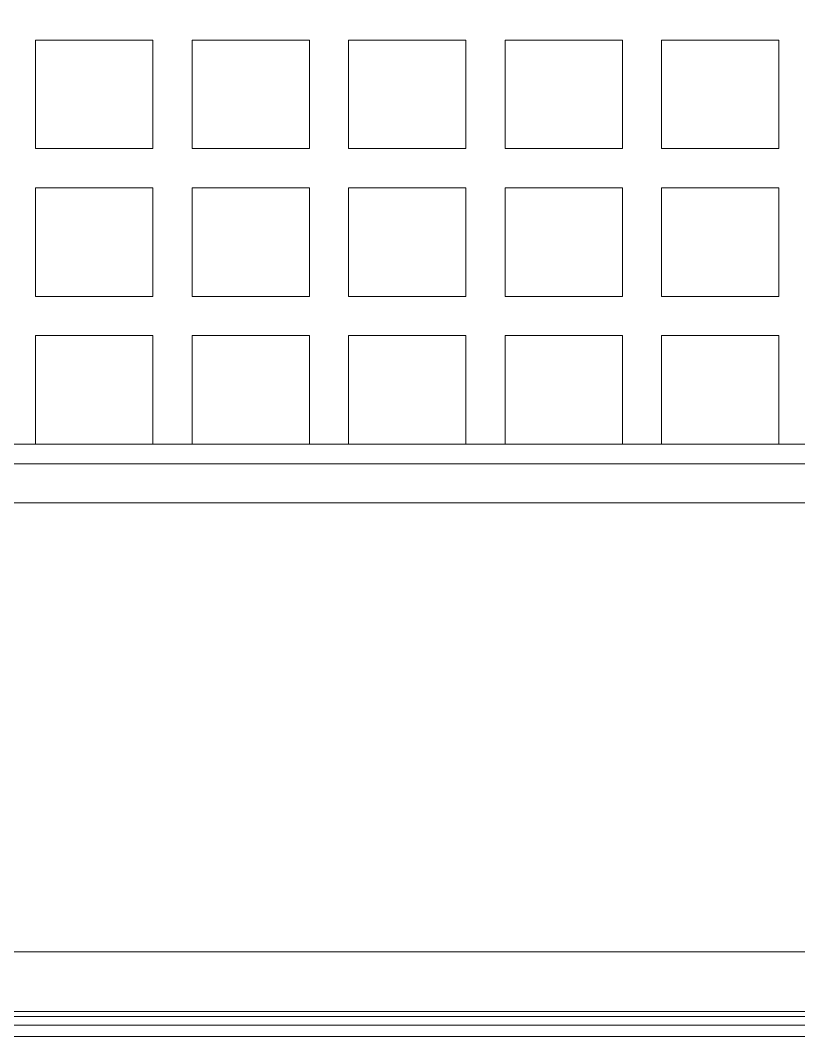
# Model space of a CAD drawing. Header units: millimetres. Extents: x 3554773 to 3850347, y -1853213 to -1653133.
# Drawn here: x 3621797 to 3625818, y -1706796 to -1701506 of the extents above; entities that cross this region are included whole.
import ezdxf

# ---------------------------------------------------------------- set-up
doc = ezdxf.new("R2010")
doc.units = ezdxf.units.MM
doc.header["$MEASUREMENT"] = 0
doc.set_wipeout_variables(frame=1)
doc.linetypes.add('Wipeout_Contour', pattern=[1000, 0, -1000])
doc.layers.add('Structural - Bearing', color=7, linetype='Continuous')
doc.layers.add('Structural - Bearing_Pen_No__3', color=7, linetype='Continuous', lineweight=18, true_color=0xff6600)
doc.layers.add('Structural - Bearing_Pen_No__87', color=7, linetype='Continuous', lineweight=20, true_color=0x6a6a6a)

msp = doc.modelspace()

# ---------------------------------------------------------------- wipeouts: each hides what was drawn before it
at = {"color": 254, "linetype": 'Wipeout_Contour', "lineweight": 0, "ltscale": 16283152.54144803}
msp.add_wipeout([(3618066.4, -1706796), (3641927.5, -1706796), (3641927.5, -1706760.4), (3618066.4, -1706760.4)], dxfattribs=at).dxf.layer = 'Structural - Bearing'

# ---------------------------------------------------------------- next in the draw order: wipeouts: each hides what was drawn before it
at = {"color": 254, "linetype": 'Wipeout_Contour', "lineweight": 0, "ltscale": 16283137.09740188}
msp.add_wipeout([(3618066.4, -1706760.4), (3641927.5, -1706760.4), (3641947, -1706701.8), (3618066.4, -1706701.8)], dxfattribs=at).dxf.layer = 'Structural - Bearing'

# ---------------------------------------------------------------- next in the draw order: linework, layer by layer
at = {"layer": 'Structural - Bearing_Pen_No__87', "linetype": 'Continuous'}
msp.add_line((3641927.5, -1706760.4), (3618066.4, -1706760.4), dxfattribs=at)

# ---------------------------------------------------------------- next in the draw order: wipeouts: each hides what was drawn before it
at = {"color": 254, "linetype": 'Wipeout_Contour', "lineweight": 0, "ltscale": 16283128.59017566}
msp.add_wipeout([(3618066.4, -1706701.8), (3641947, -1706701.8), (3641987.8, -1706655.7), (3618066.4, -1706655.7)], dxfattribs=at).dxf.layer = 'Structural - Bearing'

# ---------------------------------------------------------------- next in the draw order: linework, layer by layer
at = {"layer": 'Structural - Bearing_Pen_No__87', "linetype": 'Continuous'}
msp.add_line((3641947, -1706701.8), (3618066.4, -1706701.8), dxfattribs=at)

# ---------------------------------------------------------------- next in the draw order: wipeouts: each hides what was drawn before it
at = {"color": 254, "linetype": 'Wipeout_Contour', "lineweight": 0, "ltscale": 16283135.11215231}
msp.add_wipeout([(3618066.4, -1706655.7), (3641987.8, -1706655.7), (3642043.6, -1706629.8), (3618066.4, -1706629.8)], dxfattribs=at).dxf.layer = 'Structural - Bearing'

# ---------------------------------------------------------------- next in the draw order: wipeouts: each hides what was drawn before it
at = {"color": 254, "linetype": 'Wipeout_Contour', "lineweight": 0, "ltscale": 16283189.64085195}
msp.add_wipeout([(3618066.4, -1706629.8), (3642294.4, -1706629.8), (3642294.4, -1706321.2), (3618066.4, -1706321.2)], dxfattribs=at).dxf.layer = 'Structural - Bearing'

# ---------------------------------------------------------------- next in the draw order: linework, layer by layer
at = {"layer": 'Structural - Bearing_Pen_No__87', "linetype": 'Continuous'}
for p, q in [((3618066.4, -1706629.8), (3642294.4, -1706629.8)), ((3618066.4, -1706655.7), (3641987.8, -1706655.7))]:
    msp.add_line(p, q, dxfattribs=at)

# ---------------------------------------------------------------- next in the draw order: wipeouts: each hides what was drawn before it
at = {"color": 254, "linetype": 'Wipeout_Contour', "lineweight": 0, "ltscale": 32554641.88997252}
msp.add_wipeout([(3618066.4, -1696720.4), (3618066.4, -1706321.2), (3634378.4, -1706321.2), (3634378.4, -1696720.4), (3633300, -1696720.4), (3633300, -1704000.2), (3619144.9, -1704000.2), (3619144.9, -1696720.4)], dxfattribs=at).dxf.layer = 'Structural - Bearing'

# ---------------------------------------------------------------- next in the draw order: linework, layer by layer
at = {"layer": 'Structural - Bearing_Pen_No__87', "linetype": 'Continuous'}
msp.add_line((3618066.4, -1706321.2), (3642294.4, -1706321.2), dxfattribs=at)

# ---------------------------------------------------------------- next in the draw order: wipeouts: each hides what was drawn before it
at = {"color": 254, "linetype": 'Wipeout_Contour', "lineweight": 0, "ltscale": 16274096.6154495}
msp.add_wipeout([(3622481.4, -1701607.3), (3621874.8, -1701607.3), (3621874.8, -1702169), (3622481.4, -1702169)], dxfattribs=at).dxf.layer = 'Structural - Bearing'
at = {"color": 254, "linetype": 'Wipeout_Contour', "lineweight": 0, "ltscale": 16274820.90783761}
msp.add_wipeout([(3622683.7, -1701607.3), (3622683.7, -1702169), (3623290.3, -1702169), (3623290.3, -1701607.3)], dxfattribs=at).dxf.layer = 'Structural - Bearing'
at = {"color": 254, "linetype": 'Wipeout_Contour', "lineweight": 0, "ltscale": 16275545.20722574}
msp.add_wipeout([(3624099.2, -1701607.3), (3623492.5, -1701607.3), (3623492.5, -1702169), (3624099.2, -1702169)], dxfattribs=at).dxf.layer = 'Structural - Bearing'
at = {"color": 254, "linetype": 'Wipeout_Contour', "lineweight": 0, "ltscale": 16276269.51388415}
msp.add_wipeout([(3624908, -1701607.3), (3624301.4, -1701607.3), (3624301.4, -1702169), (3624908, -1702169)], dxfattribs=at).dxf.layer = 'Structural - Bearing'
at = {"color": 254, "linetype": 'Wipeout_Contour', "lineweight": 0, "ltscale": 16276993.82754069}
msp.add_wipeout([(3625110.2, -1702169), (3625716.9, -1702169), (3625716.9, -1701607.3), (3625110.2, -1701607.3)], dxfattribs=at).dxf.layer = 'Structural - Bearing'
at = {"color": 254, "linetype": 'Wipeout_Contour', "lineweight": 0, "ltscale": 16274417.47092567}
msp.add_wipeout([(3621874.8, -1702371.2), (3621874.8, -1702932.9), (3622481.4, -1702932.9), (3622481.4, -1702371.2)], dxfattribs=at).dxf.layer = 'Structural - Bearing'
at = {"color": 254, "linetype": 'Wipeout_Contour', "lineweight": 0, "ltscale": 16275141.74901341}
msp.add_wipeout([(3622683.7, -1702932.9), (3623290.3, -1702932.9), (3623290.3, -1702371.2), (3622683.7, -1702371.2)], dxfattribs=at).dxf.layer = 'Structural - Bearing'
at = {"color": 254, "linetype": 'Wipeout_Contour', "lineweight": 0, "ltscale": 16275866.03410261}
msp.add_wipeout([(3623492.5, -1702371.2), (3623492.5, -1702932.9), (3624099.2, -1702932.9), (3624099.2, -1702371.2)], dxfattribs=at).dxf.layer = 'Structural - Bearing'
at = {"color": 254, "linetype": 'Wipeout_Contour', "lineweight": 0, "ltscale": 16276590.32648425}
msp.add_wipeout([(3624301.4, -1702371.2), (3624301.4, -1702932.9), (3624908, -1702932.9), (3624908, -1702371.2)], dxfattribs=at).dxf.layer = 'Structural - Bearing'
at = {"color": 254, "linetype": 'Wipeout_Contour', "lineweight": 0, "ltscale": 16277314.62586516}
msp.add_wipeout([(3625716.9, -1702371.2), (3625110.2, -1702371.2), (3625110.2, -1702932.9), (3625716.9, -1702932.9)], dxfattribs=at).dxf.layer = 'Structural - Bearing'
at = {"color": 254, "linetype": 'Wipeout_Contour', "lineweight": 0, "ltscale": 24417822.67983824}
msp.add_wipeout([(3619144.9, -1703798), (3619144.9, -1704000.2), (3633300, -1704000.2), (3633300, -1703798), (3633097.7, -1703798), (3619347.1, -1703798)], dxfattribs=at).dxf.layer = 'Structural - Bearing'

# ---------------------------------------------------------------- next in the draw order: linework, layer by layer
at = {"layer": 'Structural - Bearing_Pen_No__3', "linetype": 'Continuous'}
for p, q in [((3621874.8, -1702169), (3621874.8, -1701607.3)), ((3621874.8, -1701607.3), (3622481.4, -1701607.3)), ((3622481.4, -1701607.3), (3622481.4, -1702169)), ((3622683.7, -1702169), (3622683.7, -1701607.3)), ((3622683.7, -1701607.3), (3623290.3, -1701607.3)), ((3623290.3, -1701607.3), (3623290.3, -1702169)), ((3623492.5, -1702169), (3623492.5, -1701607.3)), ((3623492.5, -1701607.3), (3624099.2, -1701607.3)), ((3624099.2, -1701607.3), (3624099.2, -1702169)), ((3624301.4, -1702169), (3624301.4, -1701607.3)), ((3624301.4, -1701607.3), (3624908, -1701607.3)), ((3624908, -1701607.3), (3624908, -1702169)), ((3625110.2, -1702169), (3625110.2, -1701607.3)), ((3625110.2, -1701607.3), (3625716.9, -1701607.3)), ((3625716.9, -1701607.3), (3625716.9, -1702169)), ((3621874.8, -1702169), (3622481.4, -1702169)), ((3622683.7, -1702169), (3623290.3, -1702169)), ((3623492.5, -1702169), (3624099.2, -1702169)), ((3624301.4, -1702169), (3624908, -1702169)), ((3625110.2, -1702169), (3625716.9, -1702169)), ((3621874.8, -1702932.9), (3621874.8, -1702371.2)), ((3621874.8, -1702371.2), (3622481.4, -1702371.2)), ((3622481.4, -1702371.2), (3622481.4, -1702932.9)), ((3622683.7, -1702932.9), (3622683.7, -1702371.2)), ((3622683.7, -1702371.2), (3623290.3, -1702371.2)), ((3623290.3, -1702371.2), (3623290.3, -1702932.9)), ((3623492.5, -1702932.9), (3623492.5, -1702371.2)), ((3623492.5, -1702371.2), (3624099.2, -1702371.2)), ((3624099.2, -1702371.2), (3624099.2, -1702932.9)), ((3624301.4, -1702932.9), (3624301.4, -1702371.2)), ((3624301.4, -1702371.2), (3624908, -1702371.2)), ((3624908, -1702371.2), (3624908, -1702932.9)), ((3625110.2, -1702932.9), (3625110.2, -1702371.2)), ((3625110.2, -1702371.2), (3625716.9, -1702371.2)), ((3625716.9, -1702371.2), (3625716.9, -1702932.9)), ((3621874.8, -1702932.9), (3622481.4, -1702932.9)), ((3622683.7, -1702932.9), (3623290.3, -1702932.9)), ((3623492.5, -1702932.9), (3624099.2, -1702932.9)), ((3624301.4, -1702932.9), (3624908, -1702932.9)), ((3625110.2, -1702932.9), (3625716.9, -1702932.9)), ((3619144.9, -1704000.2), (3633300, -1704000.2))]:
    msp.add_line(p, q, dxfattribs=at)

# ---------------------------------------------------------------- next in the draw order: wipeouts: each hides what was drawn before it
at = {"color": 254, "linetype": 'Wipeout_Contour', "lineweight": 0, "ltscale": 24417737.73181707}
msp.add_wipeout([(3619347.1, -1703798), (3633097.7, -1703798), (3633097.7, -1703696.9), (3632996.6, -1703696.9), (3619448.2, -1703696.9), (3619347.1, -1703696.9)], dxfattribs=at).dxf.layer = 'Structural - Bearing'

# ---------------------------------------------------------------- next in the draw order: linework, layer by layer
at = {"layer": 'Structural - Bearing_Pen_No__3', "linetype": 'Continuous'}
msp.add_line((3633097.7, -1703798), (3619347.1, -1703798), dxfattribs=at)

# ---------------------------------------------------------------- next in the draw order: wipeouts: each hides what was drawn before it
at = {"color": 254, "linetype": 'Wipeout_Contour', "lineweight": 0, "ltscale": 16274738.35519532}
msp.add_wipeout([(3621874.8, -1703696.9), (3622481.4, -1703696.9), (3622481.4, -1703135.1), (3621874.8, -1703135.1)], dxfattribs=at).dxf.layer = 'Structural - Bearing'
at = {"color": 254, "linetype": 'Wipeout_Contour', "lineweight": 0, "ltscale": 16275462.6190033}
msp.add_wipeout([(3622683.7, -1703696.9), (3623290.3, -1703696.9), (3623290.3, -1703135.1), (3622683.7, -1703135.1)], dxfattribs=at).dxf.layer = 'Structural - Bearing'
at = {"color": 254, "linetype": 'Wipeout_Contour', "lineweight": 0, "ltscale": 16276186.88981389}
msp.add_wipeout([(3624099.2, -1703135.1), (3623492.5, -1703135.1), (3623492.5, -1703696.9), (3624099.2, -1703696.9)], dxfattribs=at).dxf.layer = 'Structural - Bearing'
at = {"color": 254, "linetype": 'Wipeout_Contour', "lineweight": 0, "ltscale": 16276911.16791805}
msp.add_wipeout([(3624301.4, -1703696.9), (3624908, -1703696.9), (3624908, -1703135.1), (3624301.4, -1703135.1)], dxfattribs=at).dxf.layer = 'Structural - Bearing'
at = {"color": 254, "linetype": 'Wipeout_Contour', "lineweight": 0, "ltscale": 16277635.45302261}
msp.add_wipeout([(3625110.2, -1703135.1), (3625110.2, -1703696.9), (3625716.9, -1703696.9), (3625716.9, -1703135.1)], dxfattribs=at).dxf.layer = 'Structural - Bearing'

# ---------------------------------------------------------------- next in the draw order: linework, layer by layer
at = {"layer": 'Structural - Bearing_Pen_No__3', "linetype": 'Continuous'}
for p, q in [((3621874.8, -1703696.9), (3621874.8, -1703135.1)), ((3621874.8, -1703135.1), (3622481.4, -1703135.1)), ((3622481.4, -1703135.1), (3622481.4, -1703696.9)), ((3622683.7, -1703696.9), (3622683.7, -1703135.1)), ((3622683.7, -1703135.1), (3623290.3, -1703135.1)), ((3623290.3, -1703135.1), (3623290.3, -1703696.9)), ((3623492.5, -1703696.9), (3623492.5, -1703135.1)), ((3623492.5, -1703135.1), (3624099.2, -1703135.1)), ((3624099.2, -1703135.1), (3624099.2, -1703696.9)), ((3624301.4, -1703696.9), (3624301.4, -1703135.1)), ((3624301.4, -1703135.1), (3624908, -1703135.1)), ((3624908, -1703135.1), (3624908, -1703696.9)), ((3625110.2, -1703696.9), (3625110.2, -1703135.1)), ((3625110.2, -1703135.1), (3625716.9, -1703135.1)), ((3625716.9, -1703135.1), (3625716.9, -1703696.9)), ((3621672.6, -1703696.9), (3621874.8, -1703696.9)), ((3621874.8, -1703696.9), (3622481.4, -1703696.9)), ((3622481.4, -1703696.9), (3622683.7, -1703696.9)), ((3622683.7, -1703696.9), (3623290.3, -1703696.9)), ((3623290.3, -1703696.9), (3623492.5, -1703696.9)), ((3623492.5, -1703696.9), (3624099.2, -1703696.9)), ((3624099.2, -1703696.9), (3624301.4, -1703696.9)), ((3624301.4, -1703696.9), (3624908, -1703696.9)), ((3624908, -1703696.9), (3625110.2, -1703696.9)), ((3625110.2, -1703696.9), (3625716.9, -1703696.9)), ((3625716.9, -1703696.9), (3625919.1, -1703696.9))]:
    msp.add_line(p, q, dxfattribs=at)

doc.saveas('drawing.dxf')
